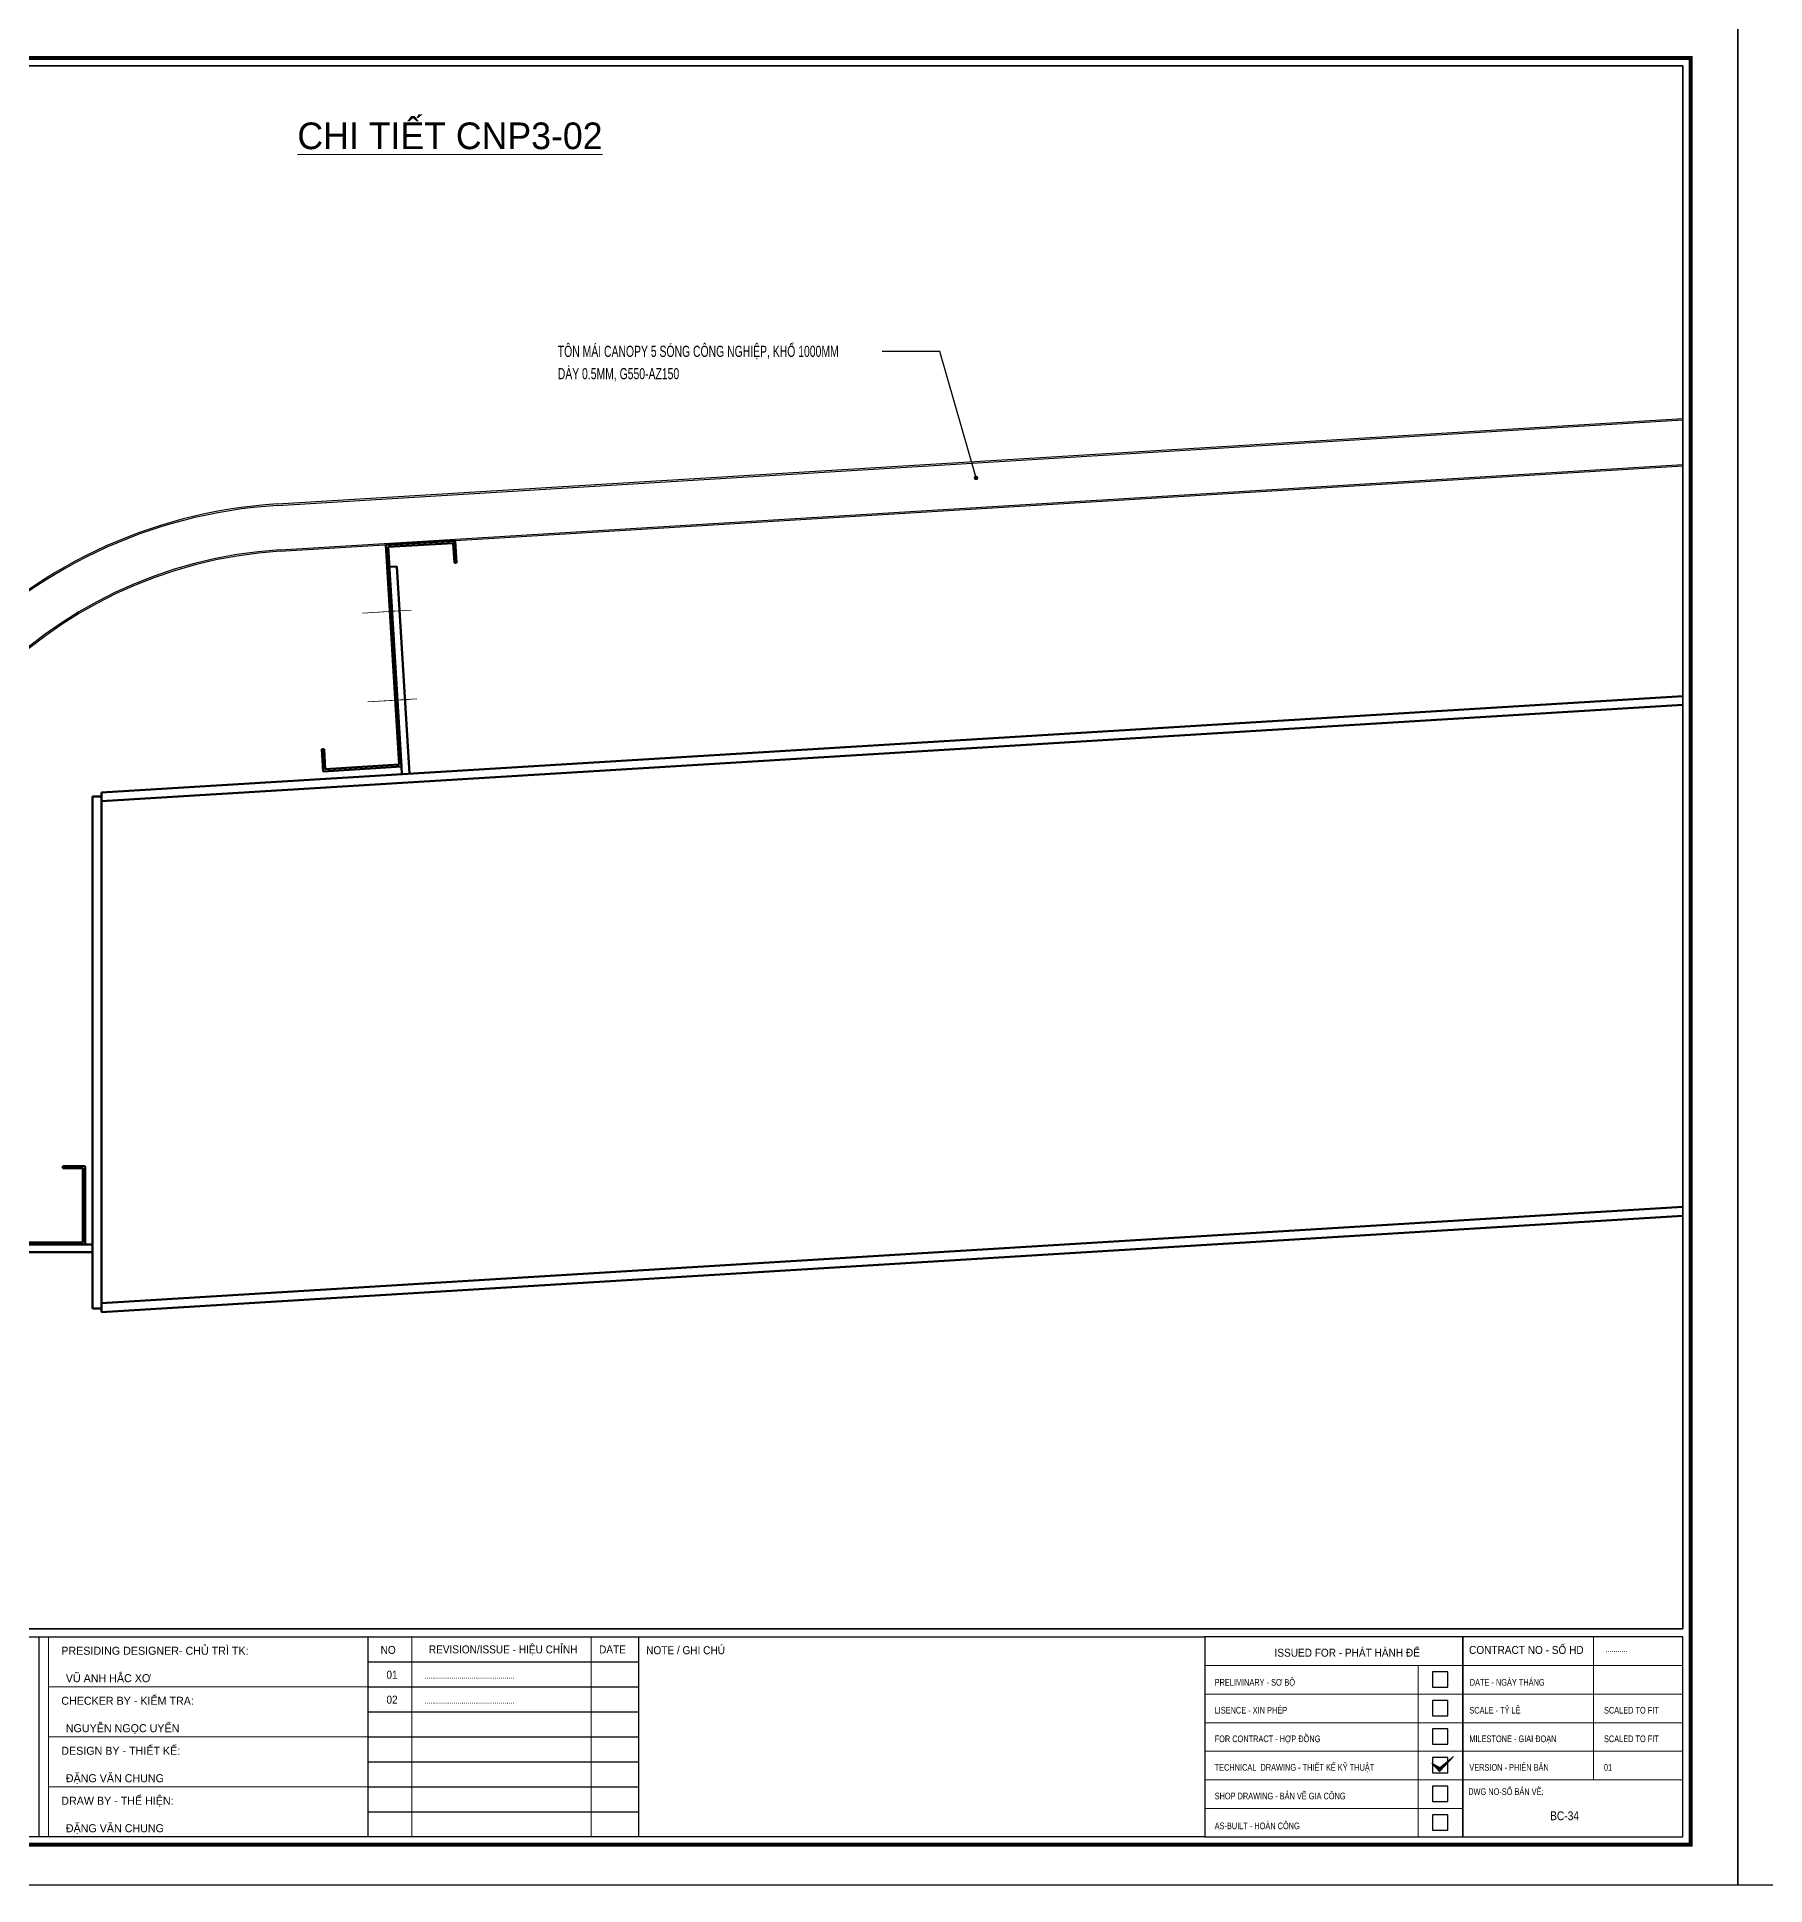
# Model space of a CAD drawing. Header units: inches. Extents: x 2 to 32666, y -5537 to 22.
# Drawn here: x 18641.2 to 19029.9, y -4544.5 to -4128.8 of the extents above; entities that cross this region are included whole.
import ezdxf
from ezdxf.enums import TextEntityAlignment as Align

# ---------------------------------------------------------------- set-up
doc = ezdxf.new("R2010")
doc.units = ezdxf.units.IN
doc.header["$MEASUREMENT"] = 0
for name, color, linetype in [('2', 2, 'Continuous'), ('251', 251, 'Continuous'), ('3', 3, 'Continuous'), ('7', 7, 'Continuous'), ('BAO KHUNG', 31, 'Continuous'), ('DIM', 8, 'Continuous'), ('Fast RSQ_A2 Frame$0$Khung ten', 4, 'Continuous'), ('NET IN', 3, 'Continuous')]:
    doc.layers.add(name, color=color, linetype=linetype)
for name, color, linetype, lineweight in [('_TEXT', 3, 'Continuous', 13), ('DETAIL$0$S-Dim', 8, 'Continuous', 20), ('DETAIL$0$S-Hatch', 8, 'Continuous', 13), ('S-Hatch', 8, 'Continuous', 9)]:
    doc.layers.add(name, color=color, linetype=linetype, lineweight=lineweight)
doc.layers.add('Cover text', color=7, linetype='Continuous', true_color=0x52370f)
doc.styles.add('ST1', font='vnshx.shx', dxfattribs={"width": 0.7})
doc.styles.add('ST1H', font='vnshxh.shx', dxfattribs={"width": 0.7})
doc.styles.add('ST3', font='VHAVANB.TTF')
doc.styles.get("Standard").update_dxf_attribs({"font": 'arial.ttf'})
doc.styles.add('style1', font='VHAVAN.TTF')
doc.styles.add('STYLE2', font='VHAVAN.TTF')
doc.styles.add('TIEU DE', font='Vharialn.ttf')
doc.dimstyles.new('15', dxfattribs={"dimtxt": 2.5, "dimasz": 1, "dimexe": 1, "dimexo": 0, "dimgap": 1, "dimtad": 1, "dimdec": 0, "dimlfac": 15, "dimzin": 0, "dimdsep": 46, "dimtxsty": 'ST1', "dimblk": 'OBLIQUE', "dimcen": 1, "dimdle": 1, "dimclrd": 8, "dimclre": 8, "dimclrt": 3, "dimadec": 0, "dimazin": 0, "dimtfac": 1, "dimtdec": 0, "dimtix": 1, "dimtmove": 1, "dimatfit": 0, "dimldrblk": 'DOT', "dimfxl": 0, "dimtolj": 1, "dimtzin": 0, "dimlwd": -1, "dimlwe": -1, "dimarcsym": 0})

# ---------------------------------------------------------------- blocks, each defined once
blk = doc.blocks.new('DETAIL$0$MARK')
at = {"layer": 'DETAIL$0$S-Hatch', "linetype": 'Continuous'}
h = blk.add_hatch(dxfattribs=at)
h.set_pattern_fill('ANSI31', color=256, scale=50, style=0)
h.paths.add_polyline_path([(1667850, -1156933), (1667909, -1156997), (1668012, -1156885), (1667913, -1156967)])
at = {"layer": 'DETAIL$0$S-Dim', "linetype": 'Continuous'}
blk.add_lwpolyline([(1667850, -1156933), (1667909, -1156997), (1668012, -1156885), (1667913, -1156967), (1667850, -1156933)], dxfattribs=at)
blk = doc.blocks.new('kt kien truc 1')
at = {"layer": '2', "color": 157, "linetype": 'Continuous'}
blk.add_lwpolyline([(0, 420), (594, 420), (594, 0), (0, 0)], close=True, dxfattribs=at)
at = {"layer": '251', "linetype": 'Continuous'}
for p, q in [((285.8, 50.19), (346.77, 50.19)), ((285.8, 44.56), (346.77, 44.56)), ((285.8, 38.94), (346.77, 38.94)), ((285.8, 33.31), (346.77, 33.31)), ((285.8, 27.69), (346.77, 27.69)), ((285.8, 22.06), (346.77, 22.06)), ((285.8, 16.44), (346.77, 16.44))]:
    blk.add_line(p, q, dxfattribs=at)
at = {"layer": '7', "color": 147, "linetype": 'Continuous'}
blk.add_lwpolyline([(12.33, 57.61), (581.67, 57.61), (581.67, 409.19), (12.33, 409.19)], close=True, dxfattribs=at)
at = {"layer": 'BAO KHUNG', "color": 7}
blk.add_line((346.77, 10.81), (346.77, 55.81), dxfattribs=at)
at = {"layer": 'BAO KHUNG', "color": 167, "linetype": 'Continuous', "const_width": 0.871}
blk.add_lwpolyline([(10.59, 9.07), (583.41, 9.07), (583.41, 410.93), (10.59, 410.93)], close=True, dxfattribs=at)
at = {"layer": 'BAO KHUNG', "color": 7}
for points in [[(144.95, 55.81), (285.8, 55.81), (285.8, 10.81), (144.95, 10.81)], [(211.89, 55.81), (474.14, 55.81), (474.14, 10.81), (211.89, 10.81)], [(474.14, 10.81), (532.16, 10.81), (532.16, 55.81), (474.14, 55.81)], [(532.16, 10.81), (581.67, 10.81), (581.67, 55.81), (532.16, 55.81)]]:
    blk.add_lwpolyline(points, close=True, dxfattribs=at)
at = {"layer": 'Fast RSQ_A2 Frame$0$Khung ten', "color": 7, "ltscale": 1000}
for points in [[(525.34, 44.51), (528.78, 44.51), (528.78, 47.96), (525.34, 47.96)], [(525.34, 38.09), (528.78, 38.09), (528.78, 41.53), (525.34, 41.53)], [(525.34, 31.66), (528.78, 31.66), (528.78, 35.1), (525.34, 35.1)], [(525.34, 25.23), (528.78, 25.23), (528.78, 28.67), (525.34, 28.67)], [(525.34, 18.8), (528.78, 18.8), (528.78, 22.24), (525.34, 22.24)], [(525.34, 12.37), (528.78, 12.37), (528.78, 15.81), (525.34, 15.81)]]:
    blk.add_lwpolyline(points, close=True, dxfattribs=at)
at = {"layer": 'S-Hatch'}
for p, q in [((213.95, 10.81), (213.95, 55.81)), ((295.73, 55.81), (295.73, 10.81)), ((336.07, 55.81), (336.07, 10.81)), ((561.54, 55.81), (561.54, 23.67)), ((474.14, 49.38), (532.16, 49.38)), ((522.13, 10.81), (522.13, 49.38)), ((532.16, 49.38), (581.67, 49.38)), ((285.8, 44.56), (213.95, 44.56)), ((474.14, 42.95), (532.16, 42.95)), ((532.16, 42.95), (581.67, 42.95)), ((285.8, 33.31), (213.95, 33.31)), ((474.14, 36.52), (532.16, 36.52)), ((532.16, 36.52), (581.67, 36.52)), ((474.14, 30.1), (532.16, 30.1)), ((532.16, 30.1), (581.67, 30.1)), ((285.8, 22.06), (213.95, 22.06)), ((474.14, 23.67), (532.16, 23.67)), ((532.16, 23.67), (581.67, 23.67)), ((474.14, 17.24), (532.16, 17.24))]:
    blk.add_line(p, q, dxfattribs=at)
at = {"layer": 'DETAIL$0$S-Dim', "linetype": 'Continuous', "xscale": 0.02999999999301508, "yscale": 0.02999999999301508, "zscale": 0.02999999999301508}
blk.add_blockref('DETAIL$0$MARK', (-49510.32, 34735.43), dxfattribs=at)
at = {"layer": 'BAO KHUNG', "color": 7, "linetype": 'Continuous', "style": 'ST3'}
for s, p in [('PRESIDING DESIGNER- CHñ TR× TK:', (216.86, 51.8)), ('CHECKER BY - KIÓM TRA:', (216.86, 40.55)), ('design by - thiÕt kÕ:', (216.86, 29.3)), ('DRAW by - thÓ HIÖN:', (216.86, 18.05))]:
    blk.add_text(s, height=1.8, dxfattribs=at).set_placement(p)
at = {"layer": 'BAO KHUNG', "color": 7, "linetype": 'Continuous', "width": 0.9}
for s, p in [('REVISION/ISSUE - HIỆU CHỈNH', (316.27, 53)), ('NO', (290.4, 52.88)), ('DATE', (340.86, 52.99)), ('01', (291.27, 47.31)), ('02', (291.27, 41.69))]:
    blk.add_text(s, height=1.8, dxfattribs=at).set_placement(p, align=Align.MIDDLE_CENTER)
for s, p in [('NOTE / GHI CHÚ', (348.44, 51.92)), ('CONTRACT NO - SỐ HD', (533.57, 51.98))]:
    blk.add_text(s, height=1.8, dxfattribs=at).set_placement(p)
blk.add_text('ISSUED FOR - PHÁT HÀNH ĐỂ ', height=1.8, dxfattribs=at).set_placement((506.46, 51.36), align=Align.CENTER)
at = {"layer": 'BAO KHUNG', "color": 109, "linetype": 'Continuous', "style": 'STYLE2', "width": 0.8}
blk.add_text('...........', height=1.5, dxfattribs=at).set_placement((564.21, 52.44))
at = {"layer": 'Cover text', "linetype": 'Continuous', "style": 'style1'}
for s, p in [('Vò ANH H¾C X¥', (217.88, 45.63)), ('nguyÔn ngäc uyÓn', (217.88, 34.38)), ('®Æng v¨n chung', (217.88, 23.13)), ('®Æng v¨n chung', (217.88, 11.88))]:
    blk.add_text(s, height=1.8, dxfattribs=at).set_placement(p)
at = {"layer": 'Cover text', "linetype": 'Continuous', "style": 'STYLE2', "width": 0.8}
for s, p in [('............................................', (298.6, 46.4)), ('PRELIMINARY - S¥ Bé', (476.33, 44.85)), ('date - NGµY TH¸NG', (533.72, 44.85)), ('............................................', (298.6, 40.78)), ('LISENCE - XIN PHÐP', (476.33, 38.57)), ('scale - tû lÖ', (533.63, 38.57)), ('scaled to fit', (563.92, 38.57)), ('FOR CONTRACT - HîP §åNG', (476.33, 32.14)), ('MILESTONE - GIAI §O¹N', (533.63, 32.14)), ('scaled to fit', (563.92, 32.14)), ('TECHNICAL  DRAWING - THIÕT KÕ Kü THUËT', (476.33, 25.71)), ('VERSION - PHI£N B¶N', (533.63, 25.71)), ('01', (563.92, 25.71)), ('SHOP DRAWING - B¶N VÏ GIA C¤NG', (476.33, 19.28)), ('%%u%%udwg no-sè b¶n vÏ:', (533.38, 20.26)), ('AS-BUILT - HOµN C¤NG', (476.33, 12.56))]:
    blk.add_text(s, height=1.5, dxfattribs=at).set_placement(p)
at = {"layer": 'Cover text', "ltscale": 0.5, "style": 'TIEU DE'}
for tag, p in [('TENBANVE', (45.93, 14.6)), ('STT', (555.05, 15.58))]:
    blk.add_attdef(tag, text='', height=2, dxfattribs=at).set_placement(p, align=Align.MIDDLE_CENTER)
blk = doc.blocks.new('_Dot')
at = {"color": 0, "linetype": 'ByBlock', "lineweight": -2}
blk.add_line((-0.5, 0), (-1, 0), dxfattribs=at)
at = {"color": 0, "linetype": 'ByBlock', "const_width": 0.5}
blk.add_lwpolyline([(-0.25, 0, 1), (0.25, 0, 1)], format="xyb", close=True, dxfattribs=at)
blk = doc.blocks.new('_Oblique')
at = {"color": 0, "linetype": 'ByBlock', "lineweight": -2}
blk.add_line((-0.5, -0.5), (0.5, 0.5), dxfattribs=at)

msp = doc.modelspace()

# ---------------------------------------------------------------- linework, layer by layer
at = {"layer": '2', "lineweight": 100}
for p, q in [((18719.6333, -4243.0919), (18735.271, -4242.1397)), ((18722.6417, -4292.5004), (18719.6333, -4243.0919)), ((18734.8023, -4242.6692), (18720.1628, -4243.5605)), ((18723.1712, -4292.969), (18720.1628, -4243.5605)), ((18734.7956, -4242.6768), (18735.271, -4242.1397)), ((18735.0758, -4247.1608), (18734.8023, -4242.6692)), ((18735.271, -4242.1397), (18735.5749, -4247.1305)), ((18720.4363, -4248.0522), (18722.0998, -4247.9509)), ((18722.0998, -4247.9509), (18724.9361, -4294.5313)), ((18735.5749, -4247.1305), (18735.0758, -4247.1608)), ((18720.5855, -4258.7296), (18721.0542, -4258.2001)), ((18655.6477, -4298.7502), (19011.4384, -4277.0865)), ((18655.6477, -4300.7539), (19011.4384, -4279.0902)), ((18705.2333, -4289.052), (18705.7324, -4289.0216)), ((18705.5372, -4294.0428), (18705.2333, -4289.052)), ((18705.7324, -4289.0216), (18706.0059, -4293.5133)), ((18723.1712, -4292.969), (18705.5372, -4294.0428)), ((18706.0059, -4293.5133), (18722.6417, -4292.5004)), ((18723.2725, -4294.6326), (18723.1712, -4292.969)), ((18655.6477, -4299.646), (18653.6477, -4299.646)), ((18653.6477, -4299.646), (18653.6477, -4414.863)), ((18655.6477, -4298.7502), (18655.6477, -4300.7539)), ((18655.6477, -4299.646), (18655.6477, -4414.863)), ((18647.4811, -4383.3063), (18646.9811, -4382.8063)), ((18646.9811, -4382.8063), (18646.9811, -4382.8063)), ((18646.9811, -4383.3063), (18646.9811, -4382.8063)), ((18646.9811, -4382.8063), (18651.9811, -4382.8063)), ((18651.4811, -4383.3063), (18646.9811, -4383.3063)), ((18651.4811, -4399.973), (18651.4811, -4383.3063)), ((18651.9811, -4400.473), (18651.9811, -4382.8063)), ((18651.9811, -4387.8063), (18651.4811, -4387.3063)), ((18655.6477, -4413.6293), (19011.4384, -4391.9655)), ((18655.6477, -4415.633), (19011.4384, -4393.9693)), ((18601.9811, -4399.973), (18651.4811, -4399.973)), ((18602.4811, -4400.473), (18651.9811, -4400.473)), ((18651.9811, -4400.473), (18653.6477, -4400.473)), ((18606.9811, -4402.1396), (18653.6477, -4402.1396)), ((18655.6477, -4413.6293), (18655.6477, -4415.633)), ((18655.6477, -4414.863), (18653.6477, -4414.863))]:
    msp.add_line(p, q, dxfattribs=at)
at = {"layer": '2', "lineweight": 0}
for p, q in [((18725.3693, -4257.7704), (18714.3897, -4258.4389)), ((18723.7058, -4257.8717), (18714.3897, -4258.4389)), ((18723.7058, -4257.8717), (18714.3897, -4258.4389)), ((18723.7058, -4257.8717), (18720.545, -4258.0641)), ((18723.7058, -4257.8717), (18720.545, -4258.0641)), ((18726.5849, -4277.7334), (18715.6052, -4278.4019)), ((18724.9213, -4277.8347), (18715.6052, -4278.4019)), ((18724.9213, -4277.8347), (18715.6052, -4278.4019)), ((18724.9213, -4277.8347), (18721.7605, -4278.0272)), ((18724.9213, -4277.8347), (18721.7605, -4278.0272))]:
    msp.add_line(p, q, dxfattribs=at)
at = {"layer": '3'}
for p, q in [((18695.2552, -4233.8887), (19011.4384, -4214.6367)), ((18695.2754, -4234.2214), (19011.4384, -4214.9706)), ((18695.8832, -4244.203), (19011.4384, -4224.9891)), ((18695.9034, -4244.5357), (19011.4384, -4225.3231))]:
    msp.add_line(p, q, dxfattribs=at)
for radius in [110.6667, 110.3333, 100.3333, 100]:
    msp.add_arc((18701.9811, -4344.3508), radius, 93.484376, 180, dxfattribs=at)
at = {"layer": 'DIM'}
msp.add_lwpolyline([(18442.1005, -4135.3349), (19011.4384, -4135.3349), (19011.4384, -4486.9148), (18442.1005, -4486.9148)], close=True, dxfattribs=at)
at = {"layer": 'NET IN'}
for points in [[(18429.7695, -4124.5249), (19023.7695, -4124.5249), (19023.7695, -4544.5249), (18429.7695, -4544.5249)], [(19023.7695, -4124.5249), (19617.7695, -4124.5249), (19617.7695, -4544.5249), (19023.7695, -4544.5249)]]:
    msp.add_lwpolyline(points, close=True, dxfattribs=at)

# ---------------------------------------------------------------- block references
at = {"layer": '3'}
ref = msp.add_blockref('kt kien truc 1', (18429.7695, -4544.5249), dxfattribs=at)
ref.add_attrib('STT', 'bc-34', dxfattribs={"ltscale": 0.5, "height": 2, "style": 'TIEU DE'}).set_placement((18984.8177, -4528.9455), align=Align.MIDDLE_CENTER)
msp.add_blockref('kt kien truc 1', (19023.7695, -4544.5249), dxfattribs=at)

# ---------------------------------------------------------------- texts
at = {"layer": '3', "style": 'ST1H', "width": 0.7}
for s, p in [('t«n m¸i canopy 5 sãng c«ng nghiÖp, khæ 1000mm', (18758.3239, -4200.8006)), ('dµy 0.5mm, g550-az150', (18758.3239, -4205.8269))]:
    msp.add_text(s, height=2.5, dxfattribs=at).set_placement(p)
at = {"layer": '_TEXT', "style": 'ST3'}
msp.add_text('%%Uchi tiÕt cnp3-02', height=6, dxfattribs=at).set_placement((18699.7393, -4154.0785))

# ---------------------------------------------------------------- leaders
at = {"layer": 'DIM'}
msp.add_leader([(18852.4133, -4228.0221), (18844.3107, -4199.5915), (18831.2725, -4199.5915)], dimstyle='15', override={"dimgap": 1, "dimtad": 0}, dxfattribs=at)

doc.saveas('drawing.dxf')
